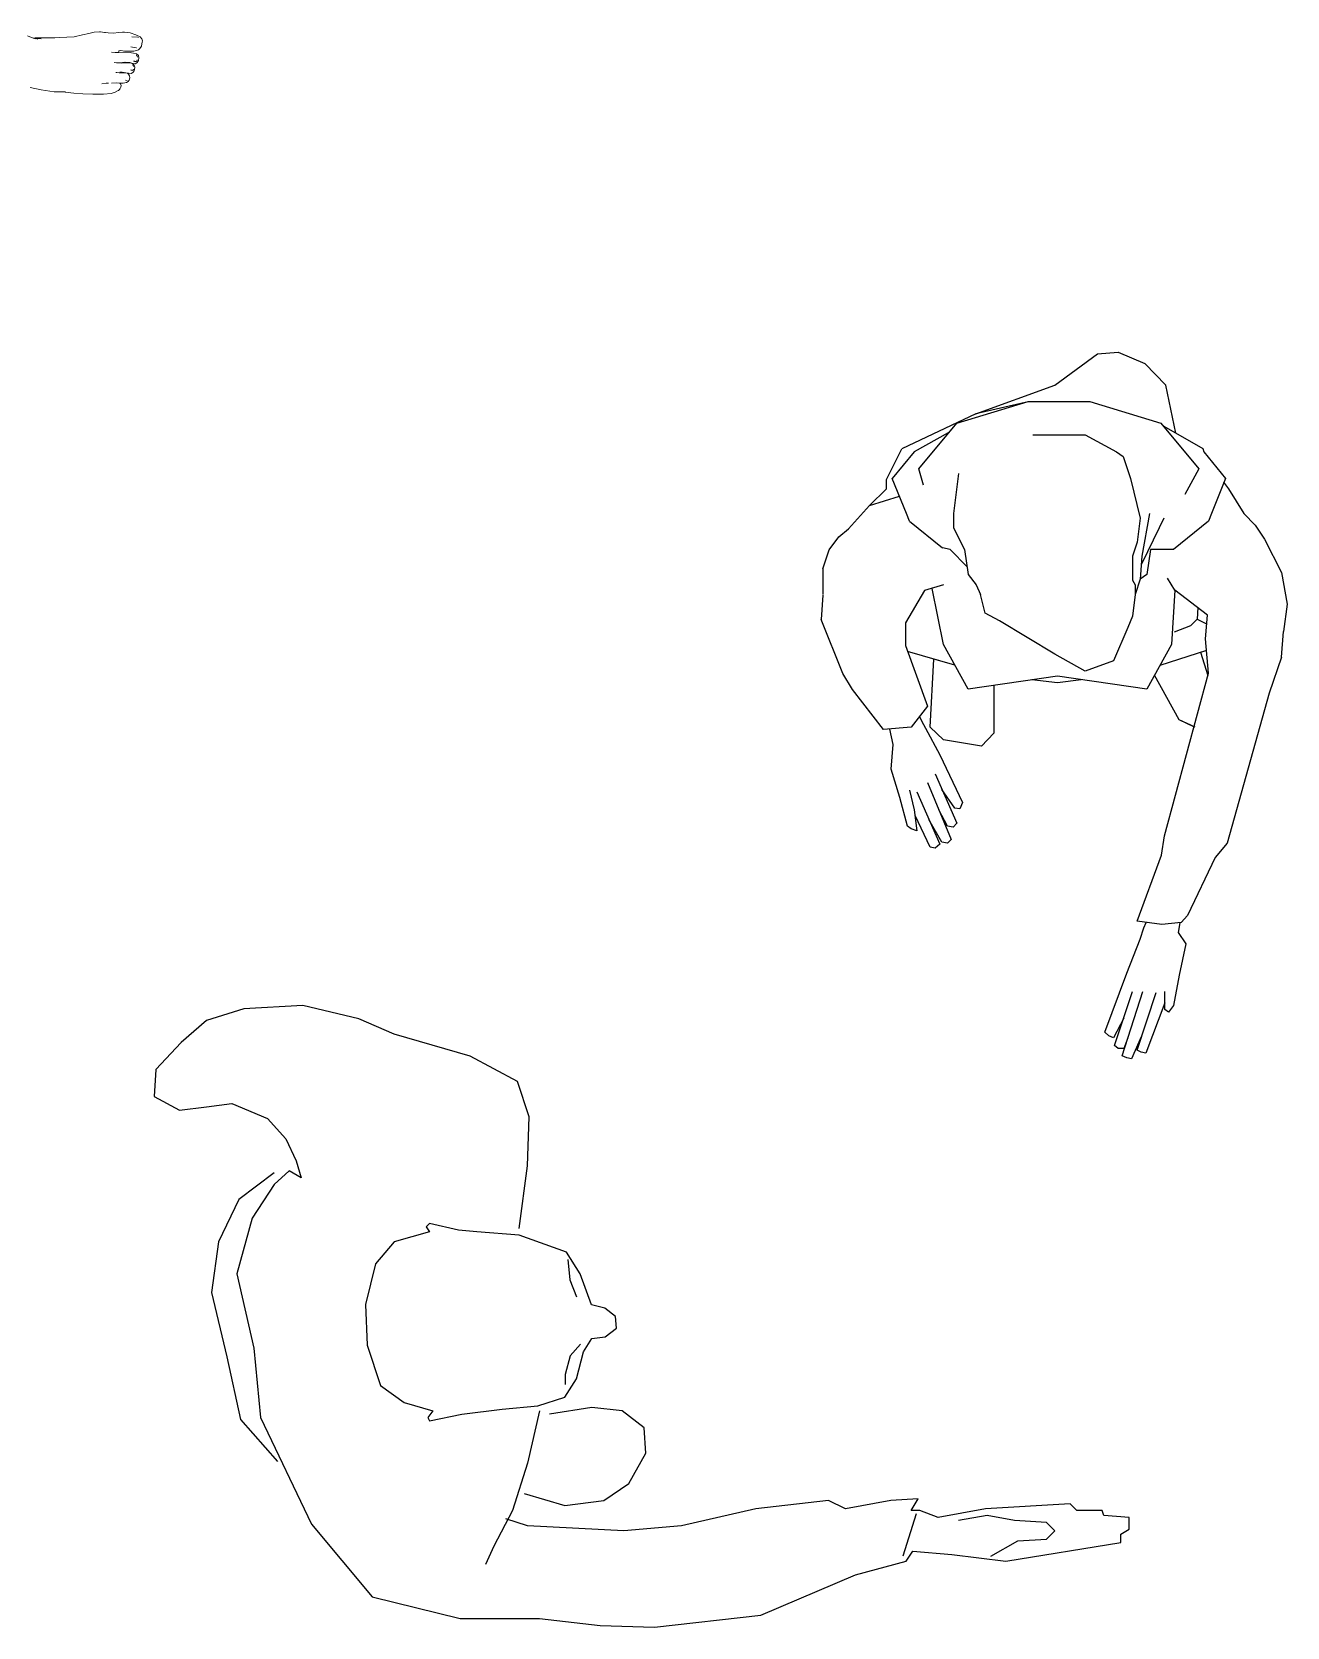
# Model space of a CAD drawing. Header units: millimetres. Extents: x 1029 to 1042.4, y 847.5 to 858.9.
# Drawn here: x 1035.47 to 1036.615, y 851.287 to 852.742 of the extents above; entities that cross this region are included whole.
import ezdxf

# ---------------------------------------------------------------- set-up
doc = ezdxf.new("R2010")
doc.units = ezdxf.units.MM
doc.layers.add('Mobiliario TöjiNN', color=7, linetype='Continuous')

msp = doc.modelspace()

# ---------------------------------------------------------------- linework, layer by layer
at = {"layer": 'Mobiliario TöjiNN', "lineweight": 15}
for p, q in [((1035.4657, 852.7387), (1035.4708, 852.7365)), ((1035.4708, 852.7365), (1035.4728, 852.7367)), ((1035.4708, 852.7365), (1035.4711, 852.7364)), ((1035.4711, 852.7364), (1035.4726, 852.7358)), ((1035.4729, 852.7361), (1035.4711, 852.7364)), ((1035.4728, 852.7367), (1035.481, 852.7369)), ((1035.4729, 852.7361), (1035.4782, 852.7359)), ((1035.4751, 852.7357), (1035.4729, 852.7361)), ((1035.4854, 852.7367), (1035.481, 852.7369)), ((1035.4855, 852.7367), (1035.4854, 852.7367)), ((1035.4887, 852.7369), (1035.4855, 852.7367)), ((1035.4907, 852.7369), (1035.4855, 852.7367)), ((1035.4887, 852.7369), (1035.5082, 852.7378)), ((1035.5082, 852.7378), (1035.5159, 852.7396)), ((1035.5218, 852.7406), (1035.5159, 852.7396)), ((1035.5218, 852.7406), (1035.5267, 852.7418)), ((1035.5315, 852.7422), (1035.5267, 852.7418)), ((1035.5323, 852.7422), (1035.5315, 852.7422)), ((1035.5361, 852.7417), (1035.5323, 852.7422)), ((1035.5361, 852.7417), (1035.5368, 852.7415)), ((1035.5394, 852.7412), (1035.5368, 852.7415)), ((1035.5394, 852.7412), (1035.5441, 852.7411)), ((1035.5441, 852.7411), (1035.5488, 852.7415)), ((1035.5488, 852.7415), (1035.5523, 852.7418)), ((1035.5523, 852.7418), (1035.5539, 852.742)), ((1035.5523, 852.7418), (1035.5543, 852.742)), ((1035.5539, 852.742), (1035.5594, 852.7412)), ((1035.5594, 852.7412), (1035.5646, 852.7396)), ((1035.561, 852.7376), (1035.5664, 852.7373)), ((1035.5646, 852.7396), (1035.5685, 852.7378)), ((1035.5664, 852.7373), (1035.5665, 852.7373)), ((1035.567, 852.7372), (1035.5665, 852.7373)), ((1035.567, 852.7372), (1035.5672, 852.7371)), ((1035.5685, 852.7378), (1035.5701, 852.736)), ((1035.5697, 852.7296), (1035.5704, 852.7329)), ((1035.5699, 852.7293), (1035.5704, 852.7329)), ((1035.5701, 852.736), (1035.5706, 852.7339)), ((1035.5704, 852.7329), (1035.5706, 852.7339)), ((1035.5704, 852.7329), (1035.5704, 852.7329)), ((1035.5459, 852.7234), (1035.5423, 852.7238)), ((1035.5459, 852.7234), (1035.549, 852.7235)), ((1035.5491, 852.725), (1035.549, 852.7235)), ((1035.549, 852.7249), (1035.5491, 852.725)), ((1035.549, 852.7235), (1035.5537, 852.7236)), ((1035.549, 852.7235), (1035.549, 852.7235)), ((1035.5491, 852.725), (1035.5509, 852.7253)), ((1035.5544, 852.7247), (1035.5509, 852.7253)), ((1035.5537, 852.7236), (1035.5593, 852.7235)), ((1035.5582, 852.7246), (1035.5544, 852.7247)), ((1035.5582, 852.7246), (1035.5627, 852.7245)), ((1035.5593, 852.7235), (1035.5608, 852.7232)), ((1035.5649, 852.7277), (1035.5601, 852.7286)), ((1035.5608, 852.7232), (1035.5626, 852.7228)), ((1035.5626, 852.7228), (1035.5653, 852.7221)), ((1035.5627, 852.7245), (1035.5662, 852.7254)), ((1035.5651, 852.7277), (1035.5649, 852.7277)), ((1035.565, 852.721), (1035.5656, 852.7208)), ((1035.5658, 852.7167), (1035.5651, 852.7152)), ((1035.567, 852.7206), (1035.5653, 852.7221)), ((1035.5656, 852.7208), (1035.566, 852.7192)), ((1035.5658, 852.7168), (1035.5658, 852.7167)), ((1035.5662, 852.7254), (1035.567, 852.7257)), ((1035.567, 852.7257), (1035.5682, 852.7269)), ((1035.567, 852.7206), (1035.5675, 852.7186)), ((1035.5671, 852.7161), (1035.5675, 852.7186)), ((1035.5699, 852.7293), (1035.5682, 852.7269)), ((1035.5447, 852.7143), (1035.547, 852.7141)), ((1035.5464, 852.7052), (1035.5473, 852.7051)), ((1035.5465, 852.7051), (1035.5473, 852.7051)), ((1035.5515, 852.7141), (1035.547, 852.7141)), ((1035.547, 852.7141), (1035.5511, 852.7138)), ((1035.5473, 852.7051), (1035.5493, 852.7049)), ((1035.5515, 852.7049), (1035.5493, 852.7049)), ((1035.5521, 852.7053), (1035.5501, 852.7054)), ((1035.5525, 852.7141), (1035.5515, 852.7141)), ((1035.5515, 852.705), (1035.5515, 852.7049)), ((1035.5516, 852.7049), (1035.5515, 852.7049)), ((1035.5521, 852.7053), (1035.5516, 852.7049)), ((1035.5536, 852.7049), (1035.5516, 852.7049)), ((1035.554, 852.7052), (1035.5521, 852.7053)), ((1035.5523, 852.7142), (1035.5545, 852.7146)), ((1035.5525, 852.7141), (1035.5531, 852.7143)), ((1035.5569, 852.7139), (1035.5525, 852.7141)), ((1035.5531, 852.7143), (1035.5545, 852.7146)), ((1035.5536, 852.7049), (1035.5556, 852.7048)), ((1035.554, 852.7052), (1035.5571, 852.7045)), ((1035.5545, 852.7146), (1035.555, 852.7147)), ((1035.5591, 852.7142), (1035.555, 852.7147)), ((1035.5556, 852.7048), (1035.557, 852.7045)), ((1035.5583, 852.7139), (1035.5569, 852.7139)), ((1035.558, 852.7036), (1035.557, 852.7045)), ((1035.5571, 852.7045), (1035.5579, 852.7045)), ((1035.5604, 852.7042), (1035.5579, 852.7045)), ((1035.5588, 852.7021), (1035.558, 852.7036)), ((1035.5583, 852.7139), (1035.5592, 852.7139)), ((1035.5588, 852.7021), (1035.5592, 852.7003)), ((1035.5598, 852.7141), (1035.5591, 852.7142)), ((1035.5592, 852.7139), (1035.5615, 852.7133)), ((1035.5599, 852.714), (1035.5598, 852.7141)), ((1035.56, 852.714), (1035.5598, 852.7141)), ((1035.5599, 852.714), (1035.5623, 852.7133)), ((1035.5604, 852.7042), (1035.5618, 852.705)), ((1035.5615, 852.7133), (1035.562, 852.713)), ((1035.5616, 852.7072), (1035.5621, 852.7073)), ((1035.5616, 852.7072), (1035.5616, 852.7072)), ((1035.5618, 852.712), (1035.5622, 852.7117)), ((1035.5618, 852.712), (1035.5618, 852.7119)), ((1035.5618, 852.705), (1035.5628, 852.7062)), ((1035.5631, 852.7118), (1035.562, 852.713)), ((1035.5621, 852.7073), (1035.5625, 852.7083)), ((1035.5622, 852.7117), (1035.5622, 852.7117)), ((1035.5622, 852.7116), (1035.5625, 852.7117)), ((1035.5625, 852.7117), (1035.5622, 852.7117)), ((1035.5622, 852.7116), (1035.5622, 852.7117)), ((1035.5625, 852.7105), (1035.5622, 852.7116)), ((1035.5643, 852.7132), (1035.5623, 852.7133)), ((1035.5625, 852.7083), (1035.5625, 852.7083)), ((1035.5635, 852.7078), (1035.5628, 852.7062)), ((1035.5636, 852.7101), (1035.5631, 852.7118)), ((1035.5636, 852.7101), (1035.5635, 852.7078)), ((1035.5659, 852.7143), (1035.5643, 852.7132)), ((1035.5644, 852.7151), (1035.5651, 852.7152)), ((1035.5659, 852.7143), (1035.5671, 852.7161)), ((1035.4782, 852.6892), (1035.4681, 852.6914)), ((1035.4782, 852.6892), (1035.4901, 852.6874)), ((1035.4901, 852.6874), (1035.4982, 852.6875)), ((1035.4982, 852.6875), (1035.5, 852.6873)), ((1035.4982, 852.6875), (1035.5003, 852.6875)), ((1035.508, 852.6864), (1035.5, 852.6873)), ((1035.5337, 852.6948), (1035.5393, 852.6954)), ((1035.5374, 852.6955), (1035.5396, 852.6955)), ((1035.5393, 852.6954), (1035.5396, 852.6955)), ((1035.5396, 852.6955), (1035.5396, 852.6955)), ((1035.5397, 852.6955), (1035.5396, 852.6955)), ((1035.5397, 852.6955), (1035.5398, 852.6955)), ((1035.5459, 852.6873), (1035.5421, 852.6861)), ((1035.5424, 852.6955), (1035.5468, 852.6956)), ((1035.5459, 852.6873), (1035.5486, 852.6886)), ((1035.5468, 852.6956), (1035.5501, 852.6954)), ((1035.5488, 852.6887), (1035.5486, 852.6886)), ((1035.5488, 852.6887), (1035.5491, 852.6891)), ((1035.5491, 852.6891), (1035.55, 852.6902)), ((1035.5491, 852.6891), (1035.5499, 852.6899)), ((1035.5499, 852.6899), (1035.551, 852.6918)), ((1035.5506, 852.6949), (1035.5501, 852.6954)), ((1035.5501, 852.6954), (1035.553, 852.6953)), ((1035.5506, 852.6949), (1035.5512, 852.6934)), ((1035.5512, 852.6934), (1035.551, 852.6918)), ((1035.5561, 852.696), (1035.553, 852.6953)), ((1035.5566, 852.6979), (1035.5551, 852.698)), ((1035.5561, 852.696), (1035.5576, 852.697)), ((1035.5567, 852.6979), (1035.5566, 852.6979)), ((1035.5576, 852.697), (1035.5586, 852.6983)), ((1035.5586, 852.6983), (1035.5592, 852.7003)), ((1035.5161, 852.6856), (1035.508, 852.6864)), ((1035.5253, 852.6854), (1035.5161, 852.6856)), ((1035.5253, 852.6854), (1035.5255, 852.6855)), ((1035.5255, 852.6855), (1035.5287, 852.6854)), ((1035.5287, 852.6854), (1035.5352, 852.6855)), ((1035.5352, 852.6855), (1035.5421, 852.6861))]:
    msp.add_line(p, q, dxfattribs=at)
at = {"layer": 'Mobiliario TöjiNN'}
for p, q in [((1035.5602, 852.7077), (1035.5616, 852.7072)), ((1035.5625, 852.7159), (1035.5644, 852.7151)), ((1036.4032, 852.4198), (1036.4422, 852.4484)), ((1036.4422, 852.4484), (1036.4612, 852.4501)), ((1036.4612, 852.4501), (1036.4855, 852.4397)), ((1036.4855, 852.4397), (1036.5046, 852.4198)), ((1036.3313, 852.3938), (1036.4032, 852.4198)), ((1036.5139, 852.3762), (1036.5046, 852.4198)), ((1036.3139, 852.3851), (1036.3789, 852.405)), ((1036.3763, 852.4042), (1036.3313, 852.3938)), ((1036.3789, 852.405), (1036.4352, 852.405)), ((1036.4352, 852.405), (1036.5002, 852.3851)), ((1036.3313, 852.3938), (1036.2637, 852.3617)), ((1036.2793, 852.3435), (1036.3139, 852.3851)), ((1036.5002, 852.3851), (1036.5349, 852.3435)), ((1036.5028, 852.3825), (1036.5383, 852.3621)), ((1036.3061, 852.3764), (1036.2749, 852.3591)), ((1036.3832, 852.3747), (1036.4309, 852.3747)), ((1036.4309, 852.3747), (1036.4595, 852.3591)), ((1036.2498, 852.334), (1036.2637, 852.3617)), ((1036.2749, 852.3591), (1036.255, 852.3348)), ((1036.4595, 852.3591), (1036.4656, 852.3548)), ((1036.4656, 852.3548), (1036.4725, 852.3348)), ((1036.5383, 852.3621), (1036.5392, 852.3591)), ((1036.5392, 852.3591), (1036.5592, 852.3348)), ((1036.2836, 852.3288), (1036.2793, 852.3435)), ((1036.3113, 852.3028), (1036.3157, 852.3392)), ((1036.5349, 852.3435), (1036.5219, 852.3201)), ((1036.2341, 852.3101), (1036.2498, 852.3253)), ((1036.2498, 852.3253), (1036.2498, 852.334)), ((1036.268, 852.3028), (1036.255, 852.3348)), ((1036.4725, 852.3348), (1036.4812, 852.2985)), ((1036.5592, 852.3348), (1036.5462, 852.3028)), ((1036.5574, 852.3314), (1036.5618, 852.3253)), ((1036.5618, 852.3253), (1036.5757, 852.3028)), ((1036.2151, 852.2889), (1036.2341, 852.3101)), ((1036.2341, 852.3101), (1036.2615, 852.3188)), ((1036.2706, 852.2959), (1036.268, 852.3028)), ((1036.2706, 852.2959), (1036.3009, 852.2716)), ((1036.3113, 852.2898), (1036.3113, 852.3028)), ((1036.4812, 852.2985), (1036.4786, 852.2768)), ((1036.4898, 852.3028), (1036.4829, 852.2638)), ((1036.5028, 852.2985), (1036.4985, 852.2898)), ((1036.5436, 852.2959), (1036.5115, 852.2699)), ((1036.5462, 852.3028), (1036.5436, 852.2959)), ((1036.5757, 852.3028), (1036.5863, 852.2922)), ((1036.1973, 852.2698), (1036.2061, 852.2817)), ((1036.2061, 852.2817), (1036.2151, 852.2889)), ((1036.3209, 852.2699), (1036.3113, 852.2898)), ((1036.4985, 852.2898), (1036.4823, 852.2566)), ((1036.5863, 852.2922), (1036.5946, 852.2793)), ((1036.1916, 852.2523), (1036.1973, 852.2698)), ((1036.3079, 852.2699), (1036.3009, 852.2716)), ((1036.3079, 852.2699), (1036.3233, 852.2542)), ((1036.3209, 852.2699), (1036.3243, 852.2473)), ((1036.4786, 852.2768), (1036.4742, 852.2638)), ((1036.4907, 852.2699), (1036.4872, 852.2473)), ((1036.5115, 852.2699), (1036.4907, 852.2699)), ((1036.5946, 852.2793), (1036.6103, 852.2491)), ((1036.1916, 852.2523), (1036.1917, 852.2291)), ((1036.4742, 852.2638), (1036.4742, 852.2421)), ((1036.4829, 852.2638), (1036.4812, 852.243)), ((1036.3018, 852.2378), (1036.2845, 852.2326)), ((1036.3243, 852.2473), (1036.3315, 852.2378)), ((1036.3315, 852.2378), (1036.3356, 852.2291)), ((1036.4742, 852.2421), (1036.4768, 852.2378)), ((1036.4812, 852.243), (1036.4768, 852.2291)), ((1036.4768, 852.2378), (1036.4768, 852.2291)), ((1036.4872, 852.2473), (1036.4812, 852.243)), ((1036.513, 852.2329), (1036.5063, 852.2439)), ((1036.6103, 852.2491), (1036.6153, 852.22)), ((1036.1917, 852.2283), (1036.1902, 852.2061)), ((1036.2845, 852.2326), (1036.2671, 852.2031)), ((1036.3018, 852.1832), (1036.2914, 852.2343)), ((1036.3399, 852.2118), (1036.3356, 852.2291)), ((1036.4768, 852.2291), (1036.4742, 852.2092)), ((1036.513, 852.2329), (1036.5098, 852.1832)), ((1036.5427, 852.2101), (1036.513, 852.2329)), ((1036.3529, 852.2049), (1036.3399, 852.2118)), ((1036.4742, 852.2092), (1036.4699, 852.1988)), ((1036.534, 852.217), (1036.5332, 852.2066)), ((1036.541, 852.1884), (1036.5427, 852.2101)), ((1036.6153, 852.22), (1036.612, 852.1953)), ((1036.21, 852.1569), (1036.1902, 852.2061)), ((1036.2671, 852.2031), (1036.2671, 852.1823)), ((1036.4032, 852.1745), (1036.3529, 852.2049)), ((1036.4699, 852.1988), (1036.4569, 852.1685)), ((1036.5271, 852.2005), (1036.5124, 852.1945)), ((1036.5271, 852.2005), (1036.5124, 852.1945)), ((1036.5332, 852.2066), (1036.5271, 852.2005)), ((1036.5332, 852.2066), (1036.5418, 852.2023)), ((1036.6101, 852.1718), (1036.612, 852.1953)), ((1036.2671, 852.1823), (1036.2872, 852.1271)), ((1036.3243, 852.1425), (1036.3018, 852.1832)), ((1036.5098, 852.1832), (1036.4872, 852.1425)), ((1036.5418, 852.178), (1036.4992, 852.1641)), ((1036.5436, 852.1572), (1036.541, 852.1884)), ((1036.3121, 852.1646), (1036.2689, 852.1771)), ((1036.2897, 852.1078), (1036.2929, 852.1701)), ((1036.2897, 852.1078), (1036.2929, 852.1701)), ((1036.3121, 852.1646), (1036.2929, 852.1701)), ((1036.4309, 852.1589), (1036.4032, 852.1745)), ((1036.4569, 852.1685), (1036.4309, 852.1589)), ((1036.5362, 852.1762), (1036.543, 852.1552)), ((1036.6101, 852.1718), (1036.599, 852.139)), ((1036.2186, 852.1422), (1036.21, 852.1569)), ((1036.4058, 852.1546), (1036.3243, 852.1425)), ((1036.4058, 852.1485), (1036.3824, 852.1511)), ((1036.4872, 852.1425), (1036.4058, 852.1546)), ((1036.4274, 852.1511), (1036.4058, 852.1485)), ((1036.5167, 852.1147), (1036.4943, 852.1553)), ((1036.5034, 852.0088), (1036.5436, 852.1572)), ((1036.2469, 852.1057), (1036.2186, 852.1422)), ((1036.3477, 852.1459), (1036.3477, 852.1026)), ((1036.3477, 852.1459), (1036.3477, 852.1026)), ((1036.599, 852.139), (1036.5605, 852.0022)), ((1036.2872, 852.1271), (1036.2723, 852.1078)), ((1036.2723, 852.1078), (1036.2469, 852.1057)), ((1036.2559, 852.0922), (1036.2527, 852.1062)), ((1036.2797, 852.1175), (1036.2836, 852.1104)), ((1036.2836, 852.1104), (1036.2853, 852.1069)), ((1036.2853, 852.1069), (1036.2983, 852.0827)), ((1036.3018, 852.0965), (1036.2897, 852.1078)), ((1036.3018, 852.0965), (1036.2897, 852.1078)), ((1036.5314, 852.1078), (1036.5167, 852.1147)), ((1036.5303, 852.1083), (1036.5167, 852.1147)), ((1036.2541, 852.0697), (1036.2559, 852.0922)), ((1036.3365, 852.0905), (1036.3018, 852.0965)), ((1036.3365, 852.0905), (1036.3018, 852.0965)), ((1036.3477, 852.1026), (1036.3365, 852.0905)), ((1036.3477, 852.1026), (1036.3365, 852.0905)), ((1036.2983, 852.0827), (1036.3191, 852.0393)), ((1036.2619, 852.0437), (1036.2541, 852.0697)), ((1036.294, 852.0653), (1036.3139, 852.0203)), ((1036.2706, 852.0506), (1036.2749, 852.0324)), ((1036.2775, 852.0489), (1036.2983, 852.0012)), ((1036.2871, 852.0575), (1036.3087, 852.0055)), ((1036.3122, 852.0341), (1036.3002, 852.0512)), ((1036.2689, 852.0177), (1036.2619, 852.0437)), ((1036.2749, 852.0324), (1036.2775, 852.0133)), ((1036.3053, 852.0177), (1036.2974, 852.0326)), ((1036.3165, 852.0333), (1036.3122, 852.0341)), ((1036.3191, 852.0393), (1036.3165, 852.0333)), ((1036.2897, 851.9986), (1036.2758, 852.0272)), ((1036.3001, 852.0029), (1036.2885, 852.0238)), ((1036.3139, 852.0203), (1036.3105, 852.0168)), ((1036.2723, 852.0151), (1036.2689, 852.0177)), ((1036.2775, 852.0133), (1036.2723, 852.0151)), ((1036.3105, 852.0168), (1036.3053, 852.0177)), ((1036.3087, 852.0055), (1036.3053, 852.0021)), ((1036.5008, 851.9913), (1036.5034, 852.0088)), ((1036.294, 851.9977), (1036.2897, 851.9986)), ((1036.2983, 852.0012), (1036.294, 851.9977)), ((1036.3053, 852.0021), (1036.3001, 852.0029)), ((1036.4786, 851.931), (1036.5008, 851.9913)), ((1036.5496, 851.9891), (1036.5245, 851.9362)), ((1036.5605, 852.0022), (1036.5496, 851.9891)), ((1036.501, 851.9278), (1036.4786, 851.931)), ((1036.5245, 851.9362), (1036.5185, 851.9296)), ((1036.4812, 851.9145), (1036.4846, 851.9249)), ((1036.4846, 851.9249), (1036.4868, 851.9298)), ((1036.5185, 851.9296), (1036.501, 851.9278)), ((1036.5174, 851.9295), (1036.5158, 851.9206)), ((1036.5158, 851.9206), (1036.5228, 851.9102)), ((1036.469, 851.8834), (1036.4812, 851.9145)), ((1036.5228, 851.9102), (1036.5167, 851.8816)), ((1036.4491, 851.8296), (1036.469, 851.8834)), ((1036.5167, 851.8816), (1036.5115, 851.8539)), ((1036.4578, 851.8175), (1036.4742, 851.8669)), ((1036.4647, 851.808), (1036.4838, 851.8669)), ((1036.4786, 851.8132), (1036.4959, 851.866)), ((1036.5037, 851.8504), (1036.5037, 851.8669)), ((1036.5037, 851.8565), (1036.4864, 851.8106)), ((1036.5072, 851.8478), (1036.5037, 851.8504)), ((1036.5115, 851.8539), (1036.5072, 851.8478)), ((1036.4526, 851.8262), (1036.4491, 851.8296)), ((1036.4664, 851.8426), (1036.4569, 851.8244)), ((1036.4569, 851.8244), (1036.4526, 851.8262)), ((1036.4612, 851.8149), (1036.4578, 851.8175)), ((1036.4664, 851.8149), (1036.4612, 851.8149)), ((1036.4699, 851.8244), (1036.4664, 851.8149)), ((1036.482, 851.8253), (1036.4734, 851.8054)), ((1036.469, 851.8062), (1036.4647, 851.808)), ((1036.4734, 851.8054), (1036.469, 851.8062)), ((1036.482, 851.8114), (1036.4786, 851.8132)), ((1036.4864, 851.8106), (1036.482, 851.8114))]:
    msp.add_line(p, q, dxfattribs=at)
at = {"layer": 'Mobiliario TöjiNN', "linetype": 'ByBlock'}
for p, q in [((1035.6631, 851.851), (1035.6292, 851.8402)), ((1035.7171, 851.8541), (1035.6631, 851.851)), ((1035.768, 851.8418), (1035.7171, 851.8541)), ((1035.6292, 851.8402), (1035.606, 851.8202)), ((1035.8004, 851.8279), (1035.768, 851.8418)), ((1035.606, 851.8202), (1035.5829, 851.7955)), ((1035.8698, 851.8079), (1035.8004, 851.8279)), ((1035.9129, 851.7847), (1035.8698, 851.8079)), ((1035.5829, 851.7955), (1035.5813, 851.7709)), ((1035.5813, 851.7709), (1035.6045, 851.7585)), ((1035.9237, 851.7524), (1035.9129, 851.7847)), ((1035.6045, 851.7585), (1035.6292, 851.7616)), ((1035.6292, 851.7616), (1035.6523, 851.7647)), ((1035.6523, 851.7647), (1035.6847, 851.7508)), ((1035.6847, 851.7508), (1035.7016, 851.7323)), ((1035.9222, 851.7077), (1035.9237, 851.7524)), ((1035.7016, 851.7323), (1035.7109, 851.7123)), ((1035.7109, 851.7123), (1035.7155, 851.6969)), ((1035.6908, 851.7015), (1035.6585, 851.6769)), ((1035.7047, 851.7031), (1035.6908, 851.6907)), ((1035.7155, 851.6969), (1035.7047, 851.7031)), ((1035.9145, 851.6507), (1035.9222, 851.7077)), ((1035.6908, 851.6907), (1035.6708, 851.6599)), ((1035.6585, 851.6769), (1035.64, 851.6383)), ((1035.6708, 851.6599), (1035.6569, 851.6091)), ((1035.8327, 851.6553), (1035.8297, 851.6522)), ((1035.859, 851.6491), (1035.8327, 851.6553)), ((1035.8327, 851.6476), (1035.8004, 851.6383)), ((1035.8297, 851.6522), (1035.8327, 851.6476)), ((1035.8759, 851.6476), (1035.859, 851.6491)), ((1035.9145, 851.6445), (1035.8759, 851.6476)), ((1035.9577, 851.6291), (1035.9145, 851.6445)), ((1035.64, 851.6383), (1035.6338, 851.5921)), ((1035.8004, 851.6383), (1035.7834, 851.6183)), ((1035.97, 851.6091), (1035.9577, 851.6291)), ((1035.7834, 851.6183), (1035.7741, 851.5813)), ((1035.959, 851.6223), (1035.9606, 851.6038)), ((1035.6569, 851.6091), (1035.6723, 851.5413)), ((1035.9606, 851.6038), (1035.9667, 851.5884)), ((1035.9804, 851.5809), (1035.97, 851.6091)), ((1035.6338, 851.5921), (1035.6477, 851.5335)), ((1035.7741, 851.5813), (1035.7757, 851.5443)), ((1035.9927, 851.5779), (1035.9804, 851.5809)), ((1036.0025, 851.5702), (1035.9927, 851.5779)), ((1036.0033, 851.5598), (1036.0025, 851.5702)), ((1035.993, 851.5518), (1036.0033, 851.5598)), ((1035.6723, 851.5413), (1035.6785, 851.4781)), ((1035.7757, 851.5443), (1035.788, 851.5073)), ((1035.9704, 851.5452), (1035.9611, 851.5344)), ((1035.9669, 851.5135), (1035.9731, 851.5382)), ((1035.9731, 851.5382), (1035.9807, 851.5502)), ((1035.9807, 851.5502), (1035.993, 851.5518)), ((1035.6477, 851.5335), (1035.66, 851.4765)), ((1035.9611, 851.5344), (1035.9565, 851.5174)), ((1035.9561, 851.4966), (1035.9669, 851.5135)), ((1035.9565, 851.5174), (1035.9565, 851.5082)), ((1035.788, 851.5073), (1035.8096, 851.4919)), ((1035.9315, 851.4889), (1035.9561, 851.4966)), ((1035.8096, 851.4919), (1035.8358, 851.4842)), ((1035.8358, 851.4842), (1035.8312, 851.4781)), ((1035.8327, 851.475), (1035.8621, 851.4812)), ((1035.8621, 851.4812), (1035.8991, 851.4858)), ((1035.8991, 851.4858), (1035.9315, 851.4889)), ((1035.933, 851.4842), (1035.9222, 851.4365)), ((1035.9808, 851.4873), (1035.9423, 851.4812)), ((1036.0086, 851.4842), (1035.9808, 851.4873)), ((1036.0286, 851.4688), (1036.0086, 851.4842)), ((1035.66, 851.4765), (1035.6939, 851.438)), ((1035.6785, 851.4781), (1035.7248, 851.381)), ((1035.8312, 851.4781), (1035.8327, 851.475)), ((1036.0302, 851.4457), (1036.0286, 851.4688)), ((1035.9222, 851.4365), (1035.9083, 851.3933)), ((1036.0147, 851.418), (1036.0302, 851.4457)), ((1035.9191, 851.4087), (1035.9561, 851.3979)), ((1035.9916, 851.4026), (1036.0147, 851.418)), ((1035.9083, 851.3933), (1035.8914, 851.3609)), ((1035.9561, 851.3979), (1035.9916, 851.4026)), ((1036.1304, 851.3949), (1036.0626, 851.3794)), ((1036.1967, 851.4026), (1036.1304, 851.3949)), ((1036.2122, 851.3949), (1036.1967, 851.4026)), ((1036.2538, 851.4026), (1036.2122, 851.3949)), ((1036.2785, 851.4041), (1036.2538, 851.4026)), ((1036.2723, 851.3933), (1036.2785, 851.4041)), ((1036.28, 851.3933), (1036.2723, 851.3933)), ((1036.297, 851.3871), (1036.28, 851.3933)), ((1036.3402, 851.3949), (1036.297, 851.3871)), ((1036.4173, 851.3995), (1036.3402, 851.3949)), ((1036.4235, 851.3933), (1036.4173, 851.3995)), ((1036.4466, 851.3933), (1036.4235, 851.3933)), ((1036.4481, 851.3887), (1036.4466, 851.3933)), ((1035.7248, 851.381), (1035.7803, 851.3147)), ((1035.9222, 851.3794), (1035.9022, 851.3856)), ((1036.0101, 851.3748), (1035.9222, 851.3794)), ((1036.0626, 851.3794), (1036.0101, 851.3748)), ((1036.2769, 851.3902), (1036.2646, 851.3517)), ((1036.3417, 851.3887), (1036.3155, 851.3841)), ((1036.3664, 851.3841), (1036.3417, 851.3887)), ((1036.3957, 851.3825), (1036.3664, 851.3841)), ((1036.4034, 851.3748), (1036.3957, 851.3825)), ((1036.4713, 851.3871), (1036.4481, 851.3887)), ((1036.4713, 851.3764), (1036.4713, 851.3871)), ((1036.3448, 851.3517), (1036.3695, 851.3656)), ((1036.3587, 851.3471), (1036.4636, 851.364)), ((1036.3695, 851.3656), (1036.3957, 851.3671)), ((1036.3957, 851.3671), (1036.4034, 851.3748)), ((1036.4636, 851.3717), (1036.4713, 851.3764)), ((1036.4636, 851.364), (1036.4636, 851.3717)), ((1035.8914, 851.3609), (1035.8836, 851.344)), ((1036.2677, 851.3471), (1036.2739, 851.3563)), ((1036.2739, 851.3563), (1036.3093, 851.3532)), ((1036.3093, 851.3532), (1036.3587, 851.3471)), ((1036.135, 851.2978), (1036.2214, 851.3348)), ((1036.2214, 851.3348), (1036.2677, 851.3471)), ((1035.7803, 851.3147), (1035.8605, 851.2947)), ((1035.8605, 851.2947), (1035.933, 851.2947)), ((1035.933, 851.2947), (1035.9885, 851.2885)), ((1036.0379, 851.287), (1036.135, 851.2978)), ((1035.9885, 851.2885), (1036.0379, 851.287))]:
    msp.add_line(p, q, dxfattribs=at)

doc.saveas('drawing.dxf')
